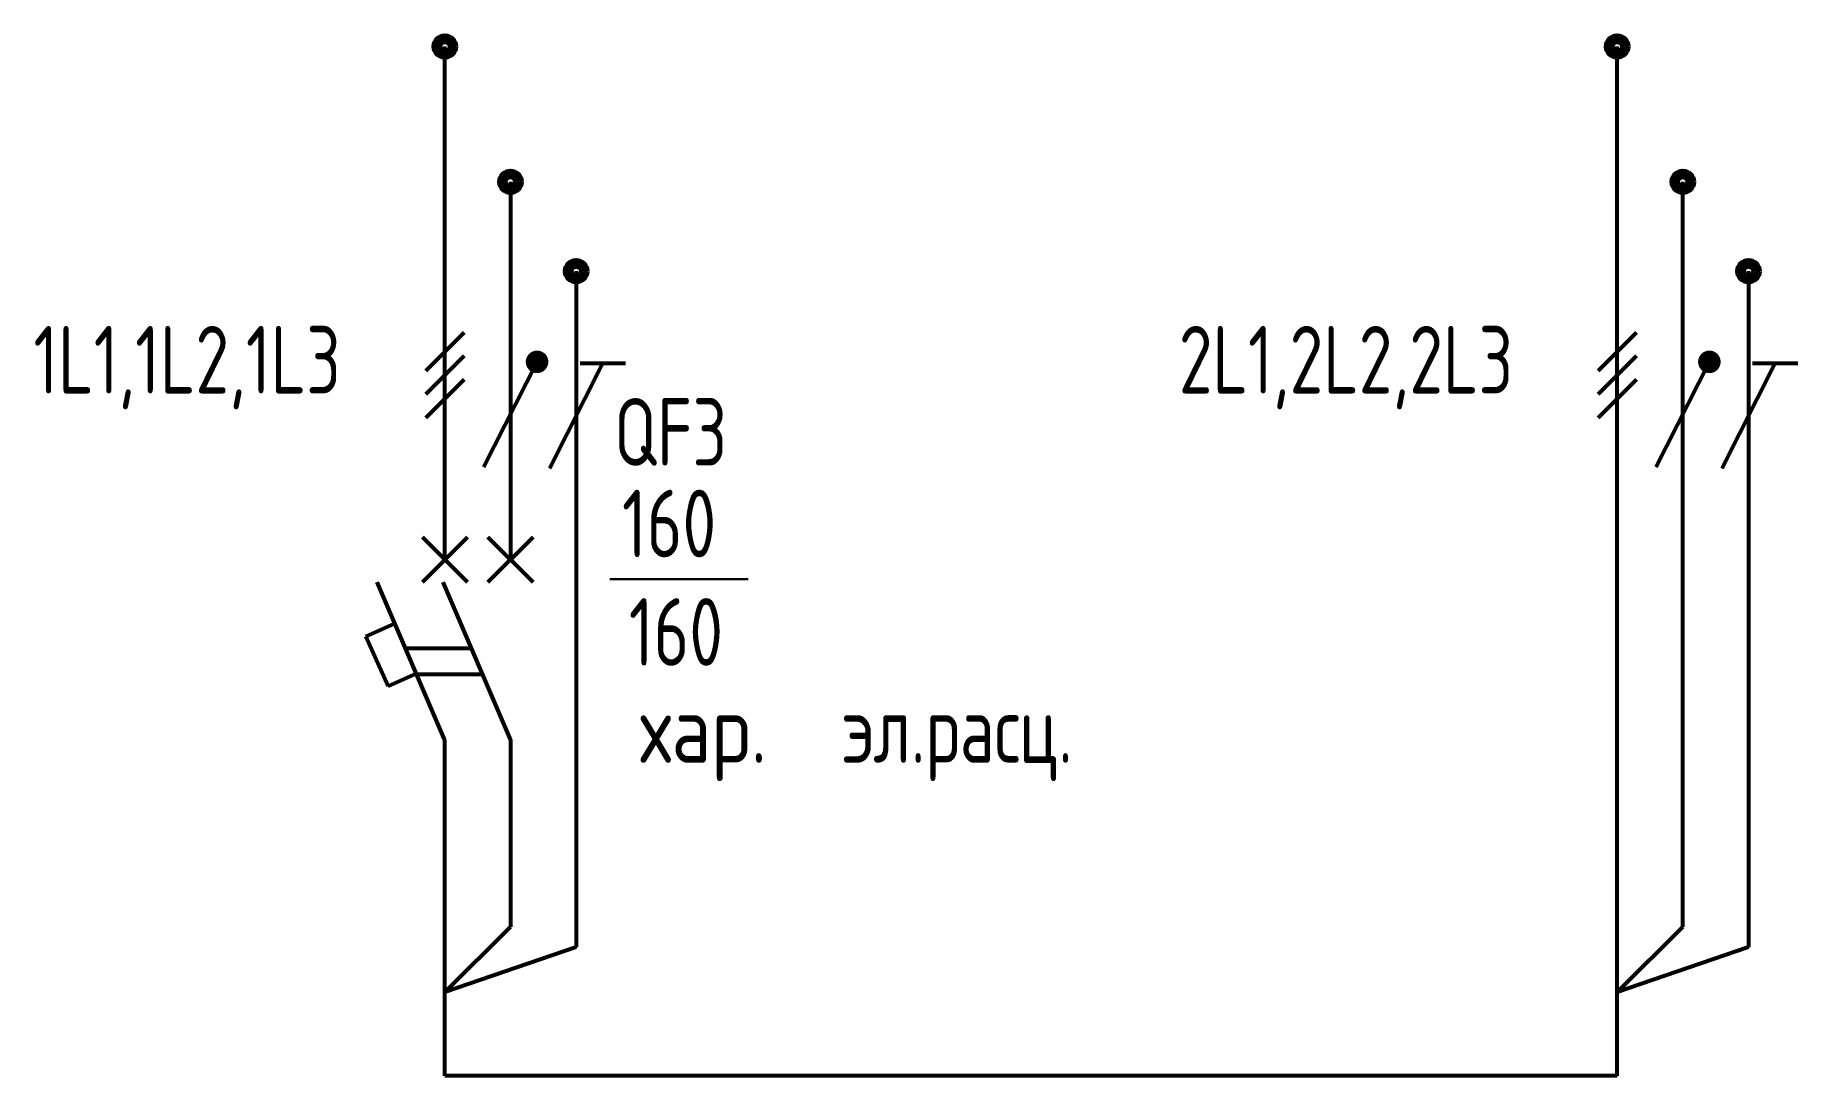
# Model space of a CAD drawing. Extents: x -18.2 to 60, y -3.7 to 42.5.
import ezdxf
from ezdxf.enums import TextEntityAlignment as Align

# ---------------------------------------------------------------- set-up
doc = ezdxf.new("R2010")
doc.units = 0
doc.layers.get('0').update_dxf_attribs({"lineweight": 25})
for name, color, linetype, lineweight in [('ER-0.15', 1, 'Continuous', 15), ('ER-DWG', 2, 'Continuous', 53), ('ER-TEXT', 8, 'Continuous', 30)]:
    doc.layers.add(name, color=color, linetype=linetype, lineweight=lineweight)
doc.styles.add('ROMANS0-70', font='romans.shx', dxfattribs={"width": 0.7, "height": 3})

# ---------------------------------------------------------------- blocks, each defined once
blk = doc.blocks.new('SCHULET')
for radius in [0.5, 0.4, 0.3, 0.2]:
    blk.add_circle((0, 0), radius)
blk = doc.blocks.new('A$C180676EB')
at = {"xscale": 100, "yscale": 100, "zscale": 100}
blk.add_blockref('SCHULET', (0, 0), dxfattribs=at)
blk = doc.blocks.new('*U6')
at = {"layer": 'ER-DWG'}
for p, q in [((0, 22.896), (0, 45.667)), ((2.909, 39.667), (2.909, 22.896)), ((5.825, 35.699), (5.828, 5.708)), ((0.85, 32.978), (-0.85, 31.278)), ((0.85, 31.937), (-0.85, 30.237)), ((0.85, 31.937), (-0.85, 30.237)), ((1.73, 27.024), (4.087, 31.675)), ((4.649, 26.965), (7.007, 31.615)), ((6.007, 31.615), (8.007, 31.615)), ((0.85, 30.895), (-0.85, 29.195)), ((1, 23.896), (-1, 21.896)), ((1, 21.896), (-1, 23.896)), ((1.909, 23.896), (3.909, 21.896)), ((3.909, 23.896), (1.909, 21.896)), ((0, 14.896), (-3, 21.896)), ((-0.091, 21.896), (2.909, 14.896)), ((-3.505, 19.496), (-2.217, 20.068)), ((-3.505, 19.496), (-2.523, 17.285)), ((-1.749, 18.977), (1.16, 18.977)), ((-2.523, 17.285), (-1.263, 17.844)), ((-1.251, 17.815), (1.658, 17.815)), ((0, 0), (0, 14.896)), ((2.909, 14.896), (2.909, 6.615)), ((2.909, 6.615), (0, 3.706)), ((5.828, 5.708), (0, 3.706))]:
    blk.add_line(p, q, dxfattribs=at)
at = {"layer": 'ER-DWG', "const_width": 0.5}
blk.add_lwpolyline([(3.837, 31.675, 1), (4.337, 31.675, 1)], format="xyb", close=True, dxfattribs=at)
at = {"layer": 'ER-TEXT'}
blk.add_line((7.319, 22.037), (13.446, 22.037), dxfattribs=at)
blk.add_line((7.319, 22.037), (13.446, 22.037), dxfattribs=at)
at = {"layer": 'ER-DWG', "xscale": 0.01, "yscale": 0.01, "zscale": 0.01}
for p in [(0, 45.667), (0, 45.667), (2.907, 39.667), (5.825, 35.699)]:
    blk.add_blockref('A$C180676EB', p, dxfattribs=at)
at = {"layer": 'ER-TEXT', "style": 'ROMANS0-70', "width": 0.8}
blk.add_text('хар.', height=3, dxfattribs=at).set_placement((11.476, 13.889), align=Align.CENTER)
blk.add_text('хар.', height=3, dxfattribs=at).set_placement((11.476, 13.889), align=Align.CENTER)
at = {"layer": 'ER-TEXT', "style": 'ROMANS0-70', "width": 0.7}
blk.add_attdef('ФАЗА1', text='', height=3, dxfattribs=at).set_placement((-4.615, 30.268), align=Align.RIGHT)
at = {"layer": 'ER-TEXT', "style": 'ROMANS0-70', "width": 0.7, "flags": 12}
for tag, p in [('№ГР1', (7.498, 27.067)), ('НОМИНАЛ', (7.856, 23.003)), ('УСТАВКА1', (8.16, 18.191)), ('ХАРАКТЕРИСТИКА1', (17.625, 13.889))]:
    blk.add_attdef(tag, p, '', height=3, dxfattribs=at)
blk = doc.blocks.new('*U5')
at = {"layer": 'ER-DWG'}
for p, q in [((0, 0), (0, 45.667)), ((2.909, 6.615), (2.907, 39.667)), ((5.825, 35.699), (5.828, 5.708)), ((0.85, 32.978), (-0.85, 31.278)), ((0.85, 31.937), (-0.85, 30.237)), ((0.85, 31.937), (-0.85, 30.237)), ((1.73, 27.024), (4.087, 31.675)), ((4.649, 26.965), (7.007, 31.615)), ((6.007, 31.615), (8.007, 31.615)), ((0.85, 30.895), (-0.85, 29.195)), ((2.909, 6.615), (0, 3.706)), ((5.828, 5.708), (0, 3.706))]:
    blk.add_line(p, q, dxfattribs=at)
at = {"layer": 'ER-DWG', "const_width": 0.5}
blk.add_lwpolyline([(3.837, 31.675, 1), (4.337, 31.675, 1)], format="xyb", close=True, dxfattribs=at)
at = {"layer": 'ER-DWG', "xscale": 0.01, "yscale": 0.01, "zscale": 0.01}
for p in [(0, 45.667), (0, 45.667), (2.907, 39.667), (5.825, 35.699)]:
    blk.add_blockref('A$C180676EB', p, dxfattribs=at)
at = {"layer": 'ER-TEXT', "style": 'ROMANS0-70', "width": 0.7}
blk.add_attdef('ФАЗА1', text='', height=3, dxfattribs=at).set_placement((-4.615, 30.268), align=Align.RIGHT)

msp = doc.modelspace()

# ---------------------------------------------------------------- linework, layer by layer
at = {"layer": 'ER-DWG'}
msp.add_line((52, -3.706), (0, -3.706), dxfattribs=at)

# ---------------------------------------------------------------- block references
at = {"layer": 'ER-0.15', "ltscale": 100}
msp.add_blockref('*U5', (52, -3.706), dxfattribs=at).add_auto_attribs({'ФАЗА1': '2L1,2L2,2L3'})
at = {"layer": 'ER-DWG', "ltscale": 100}
ref = msp.add_blockref('*U6', (0, -3.706), dxfattribs=at)
ref.add_attrib('ФАЗА1', '1L1,1L2,1L3', dxfattribs={"layer": 'ER-TEXT', "height": 3, "style": 'ROMANS0-70', "width": 0.7}).set_placement((-4.615, 26.562), align=Align.RIGHT)
ref.add_attrib('ХАРАКТЕРИСТИКА1', 'эл.расц.', (17.625, 10.184), dxfattribs={"layer": 'ER-TEXT', "height": 3, "style": 'ROMANS0-70', "width": 0.7})
ref.add_attrib('№ГР1', 'QF3', (7.498, 23.361), dxfattribs={"layer": 'ER-TEXT', "height": 3, "style": 'ROMANS0-70', "width": 0.7})
ref.add_attrib('НОМИНАЛ', '160', (7.856, 19.297), dxfattribs={"layer": 'ER-TEXT', "height": 3, "style": 'ROMANS0-70', "width": 0.7})
ref.add_attrib('УСТАВКА1', '160', (8.16, 14.486), dxfattribs={"layer": 'ER-TEXT', "height": 3, "style": 'ROMANS0-70', "width": 0.7})

doc.saveas('drawing.dxf')
